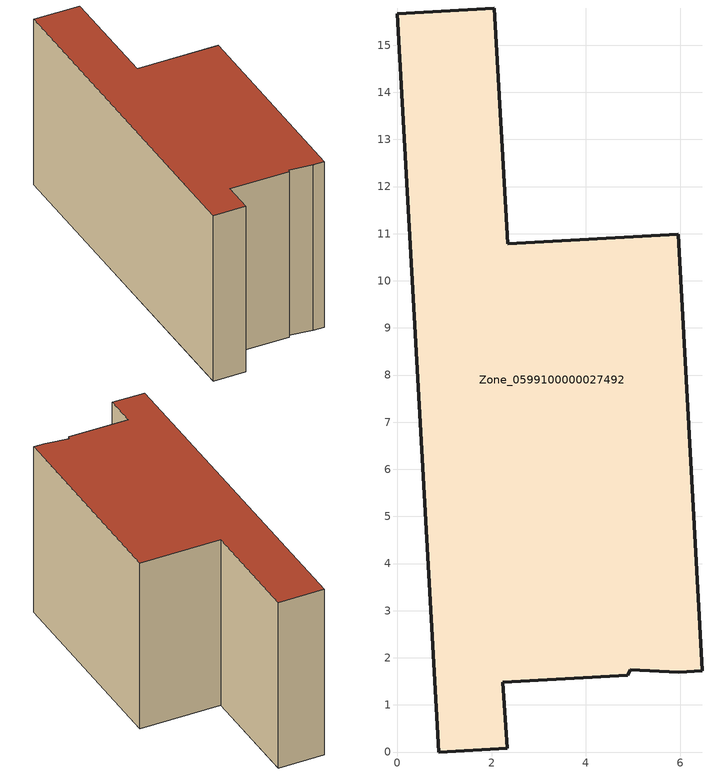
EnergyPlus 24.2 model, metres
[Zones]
Zone_0599100000027492
 floor ground (C_G): 5.97,1.69 4.94,1.75 4.89,1.63 2.24,1.48 2.33,0.08 0.88,0 0,15.67 2.06,15.79 2.34,10.79 5.96,10.99 6.47,1.72 z0
 wall outside (C_F): 0.88,0 2.33,0.08 2.24,1.48 4.89,1.63 4.94,1.75 5.97,1.69 6.47,1.72 5.96,10.99 2.34,10.79 2.06,15.79 0,15.67 0.88,0 z0:7.93
 roof outside (C_R): 4.94,1.75 5.97,1.69 6.47,1.72 5.96,10.99 2.34,10.79 2.06,15.79 0,15.67 0.88,0 2.33,0.08 2.24,1.48 4.89,1.63 z7.93
[BUILDING]
Pand.0599100000027492: North Axis=0; Terrain=City; Loads Convergence Tolerance Value=0.04; Temperature Convergence Tolerance Value=0.4; Solar Distribution=FullExterior; Maximum Number of Warmup Days=25; Minimum Number of Warmup Days=1
[Site:Location]
Rotterdam.The.Hague.AP_ZH_NLD Design_Conditions: Latitude=51.96; Longitude=4.45; Time Zone=1; Elevation=-4.5
[SITE:GROUNDTEMPERATURE:BUILDINGSURFACE]
18, 18, 18, 18, 18, 18, 18, 18, 18, 18, 18, 18
[MATERIAL] Thermal Absorptance=0.9; Solar Absorptance=0.7; Visible Absorptance=0.7
Name | Roughness | Thickness | Conductivity | Density | Specific Heat
G.TI.1975-1991 | MediumSmooth | 0.15 | 0.288461 | 540 | 1210
F.TI.1975-1991 | Rough | 0.3 | 0.230769 | 1920 | 840
R.TI.1975-1991 | MediumRough | 0.2 | 0.153846 | 1500 | 1000
[CONSTRUCTION]
C_G: G.TI.1975-1991
C_F: F.TI.1975-1991
C_R: R.TI.1975-1991
[ZONE]
Zone_0599100000027492: Type=1; Multiplier=1; Ceiling Height=Autocalculate; Volume=Autocalculate; Floor Area=autocalculate; Part of Total Floor Area=Yes
[ZONEINFILTRATION:DESIGNFLOWRATE]
Infil_Zone_0599100000027492: Zone or ZoneList or Space or SpaceList=Zone_0599100000027492; Schedule=AlwaysOn; Design Flow Rate Calculation Method=Flow/Area; Flow Rate per Floor Area=0.003; Constant Term Coefficient=1; Temperature Term Coefficient=0; Velocity Term Coefficient=0; Velocity Squared Term Coefficient=0
[HVACTEMPLATE:ZONE:IDEALLOADSAIRSYSTEM]
Zone_0599100000027492: Maximum Heating Supply Air Temperature=50; Minimum Cooling Supply Air Temperature=13; Maximum Heating Supply Air Humidity Ratio=0.0156; Minimum Cooling Supply Air Humidity Ratio=0.0077; Heating Limit=NoLimit; Cooling Limit=NoLimit; Dehumidification Control Type=ConstantSensibleHeatRatio; Cooling Sensible Heat Ratio=0.7; Dehumidification Setpoint=60; Humidification Control Type=None; Humidification Setpoint=30; Outdoor Air Method=None; Outdoor Air Flow Rate per Person=0.00944; Outdoor Air Flow Rate per Zone Floor Area=0; Outdoor Air Flow Rate per Zone=0; Demand Controlled Ventilation Type=None; Outdoor Air Economizer Type=NoEconomizer; Heat Recovery Type=None; Sensible Heat Recovery Effectiveness=0.7; Latent Heat Recovery Effectiveness=0.65
[ZONECONTROL:THERMOSTAT]
ThermostatControl_Zone_0599100000027492: Zone or ZoneList=Zone_0599100000027492; Control Type Schedule=DualSetpointControlType; Control 1=Thermostat_Zone_0599100000027492; Temperature Difference Between Cutout And Setpoint=0
[THERMOSTATSETPOINT:DUALSETPOINT]
Thermostat_Zone_0599100000027492: Heating Setpoint Temperature Schedule=HeatingSetpoint_Zone_0599100000027492; Cooling Setpoint Temperature Schedule=CoolingSetpoint_Zone_0599100000027492
[SCHEDULE:COMPACT]
HeatingSetpoint_Zone_0599100000027492: Through: 12/31, For: AllDays, Until: 24:00, 21
CoolingSetpoint_Zone_0599100000027492: Through: 12/31, For: AllDays, Until: 24:00, 24
DualSetpointControlType: Through: 12/31, For: AllDays, Until: 24:00, 4
AlwaysOn: Through: 12/31, For: AllDays, Until: 24:00, 1
